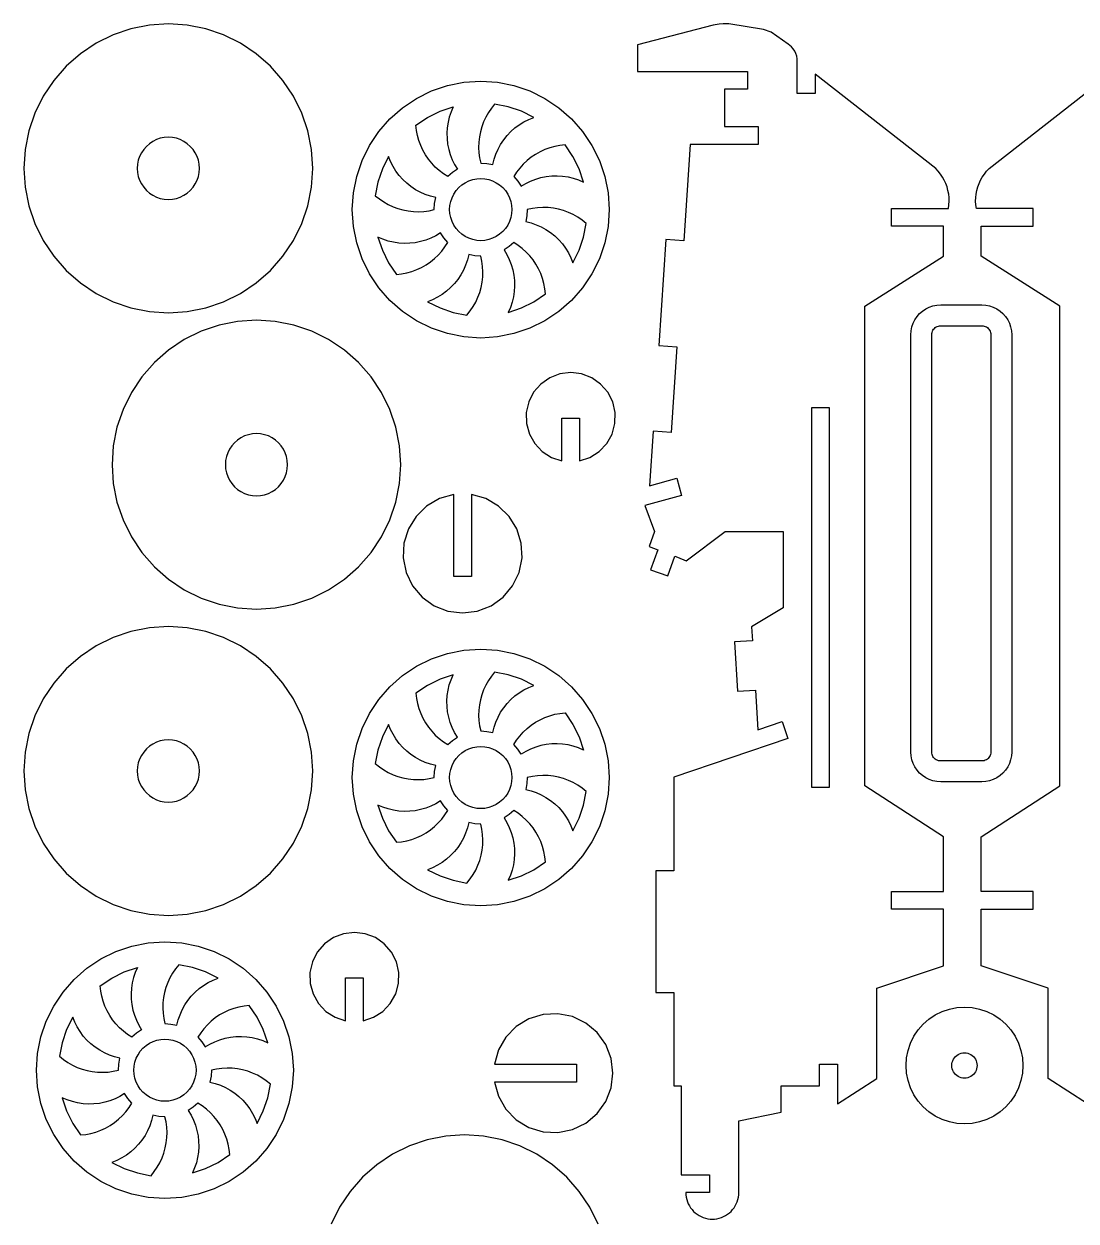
# Model space of a CAD drawing. Extents: x -592.3 to -568.9, y 406 to 419.8.
# Drawn here: x -592.32 to -584.95, y 411.41 to 419.78 of the extents above; entities that cross this region are included whole.
import ezdxf

# ---------------------------------------------------------------- set-up
doc = ezdxf.new("R2010")
doc.units = 0
doc.header["$MEASUREMENT"] = 0
doc.layers.get('0').update_dxf_attribs({"linetype": 'CONTINUOUS'})

msp = doc.modelspace()

# ---------------------------------------------------------------- linework, layer by layer
for points in [[(-591.0435, 419.7489), (-591.1731, 419.7747), (-591.305, 419.7834), (-591.4369, 419.7747), (-591.5665, 419.7489), (-591.6917, 419.7064), (-591.8102, 419.648), (-591.9201, 419.5746), (-592.0195, 419.4874), (-592.1067, 419.388), (-592.1801, 419.2781), (-592.2385, 419.1596), (-592.281, 419.0344), (-592.3068, 418.9048), (-592.3155, 418.7729), (-592.3068, 418.641), (-592.281, 418.5114), (-592.2385, 418.3862), (-592.1801, 418.2677), (-592.1067, 418.1578), (-592.0195, 418.0584), (-591.9201, 417.9712), (-591.8102, 417.8978), (-591.6917, 417.8394), (-591.5665, 417.7969), (-591.4369, 417.7711), (-591.305, 417.7624), (-591.1731, 417.7711), (-591.0435, 417.7969), (-590.9183, 417.8394), (-590.7998, 417.8978), (-590.6899, 417.9712), (-590.5905, 418.0584), (-590.5034, 418.1578), (-590.4299, 418.2677), (-590.3715, 418.3862), (-590.329, 418.5114), (-590.3032, 418.641), (-590.2945, 418.7729), (-590.3032, 418.9048), (-590.329, 419.0344), (-590.3715, 419.1596), (-590.4299, 419.2781), (-590.5034, 419.388), (-590.5905, 419.4874), (-590.6899, 419.5746), (-590.7998, 419.648), (-590.9183, 419.7064)], [(-587.7174, 411.7311), (-587.5176, 411.7311), (-587.5176, 411.6061), (-587.6837, 411.6061), (-587.683, 411.59), (-587.6809, 411.5739), (-587.6774, 411.5581), (-587.6725, 411.5427), (-587.6663, 411.5278), (-587.6589, 411.5134), (-587.6502, 411.4998), (-587.6403, 411.487), (-587.6294, 411.4751), (-587.6175, 411.4641), (-587.6047, 411.4543), (-587.591, 411.4456), (-587.5767, 411.4381), (-587.5618, 411.4319), (-587.5463, 411.4271), (-587.5305, 411.4236), (-587.5145, 411.4215), (-587.4984, 411.4208), (-587.4822, 411.4215), (-587.4662, 411.4236), (-587.4504, 411.4271), (-587.435, 411.4319), (-587.42, 411.4381), (-587.4057, 411.4456), (-587.392, 411.4543), (-587.3792, 411.4641), (-587.3673, 411.4751), (-587.3564, 411.487), (-587.3465, 411.4998), (-587.3378, 411.5134), (-587.3304, 411.5278), (-587.3242, 411.5427), (-587.3193, 411.5581), (-587.3158, 411.5739), (-587.3137, 411.59), (-587.313, 411.6061), (-587.313, 412.1078), (-587.017, 412.1699), (-587.017, 412.3536), (-586.748, 412.3536), (-586.748, 412.5039), (-586.623, 412.5039), (-586.623, 412.2273), (-586.3475, 412.4045), (-586.3475, 413.0361), (-585.8799, 413.192), (-585.8799, 413.5889), (-586.2439, 413.5889), (-586.2439, 413.7139), (-585.8799, 413.7139), (-585.8799, 414.0959), (-586.4314, 414.4526), (-586.4314, 417.8084), (-585.8799, 418.1588), (-585.8799, 418.3673), (-586.2439, 418.3673), (-586.2439, 418.4923), (-585.8462, 418.4923), (-585.8427, 418.5174), (-585.8412, 418.5428), (-585.8418, 418.5682), (-585.8445, 418.5934), (-585.8492, 418.6183), (-585.856, 418.6428), (-585.8647, 418.6666), (-585.8753, 418.6897), (-585.8878, 418.7118), (-585.902, 418.7328), (-585.9179, 418.7526), (-585.9354, 418.771), (-586.7798, 419.4328), (-586.7798, 419.296), (-586.9046, 419.296), (-586.9046, 419.5397), (-586.9074, 419.5582), (-586.9129, 419.5761), (-586.921, 419.593), (-586.9316, 419.6085), (-586.9443, 419.6222), (-586.9672, 419.6408), (-587.0855, 419.7252), (-587.1397, 419.7452), (-587.3823, 419.7834), (-587.4236, 419.7832), (-587.451, 419.7808), (-587.4917, 419.7738), (-588.0214, 419.6373), (-588.0214, 419.4516), (-587.2514, 419.4516), (-587.2514, 419.3266), (-587.4137, 419.3266), (-587.4137, 419.0654), (-587.1766, 419.0654), (-587.1766, 418.9404), (-587.6537, 418.9404), (-587.6979, 418.2659), (-587.8226, 418.2742), (-587.8719, 417.5331), (-587.7472, 417.5248), (-587.7871, 416.9257), (-587.9118, 416.934), (-587.9372, 416.5522), (-587.747, 416.6052), (-587.7135, 416.4848), (-587.9703, 416.4133), (-587.9034, 416.2309), (-587.9406, 416.126), (-587.8807, 416.1047), (-587.9306, 415.964), (-587.8093, 415.921), (-587.7602, 416.0595), (-587.741, 416.0527), (-587.6806, 416.0266), (-587.4074, 416.2309), (-587.0032, 416.2309), (-587.0032, 415.699), (-587.224, 415.565), (-587.2179, 415.4667), (-587.3427, 415.459), (-587.3215, 415.1151), (-587.1967, 415.1228), (-587.1796, 414.8445), (-587.0098, 414.9024), (-586.9695, 414.784), (-587.7681, 414.512), (-587.7681, 413.8572), (-587.8931, 413.8572), (-587.8931, 413.0068), (-587.7681, 413.0068), (-587.7681, 412.3536), (-587.7174, 412.3536)], [(-588.2509, 418.2518), (-588.2887, 418.1405), (-588.3407, 418.0351), (-588.406, 417.9373), (-588.4835, 417.849), (-588.5719, 417.7715), (-588.6696, 417.7062), (-588.775, 417.6542), (-588.8863, 417.6164), (-589.0016, 417.5934), (-589.1189, 417.5858), (-589.2362, 417.5934), (-589.3515, 417.6164), (-589.4628, 417.6542), (-589.5682, 417.7062), (-589.6659, 417.7715), (-589.7543, 417.849), (-589.8318, 417.9373), (-589.8971, 418.0351), (-589.9491, 418.1405), (-589.9869, 418.2518), (-590.0098, 418.3671), (-590.0175, 418.4844), (-590.0098, 418.6017), (-589.9869, 418.717), (-589.9491, 418.8283), (-589.8971, 418.9337), (-589.8318, 419.0314), (-589.7543, 419.1198), (-589.6659, 419.1973), (-589.5682, 419.2626), (-589.4628, 419.3146), (-589.3515, 419.3524), (-589.2362, 419.3753), (-589.1189, 419.383), (-589.0016, 419.3753), (-588.8863, 419.3524), (-588.775, 419.3146), (-588.6696, 419.2626), (-588.5719, 419.1973), (-588.4835, 419.1198), (-588.406, 419.0314), (-588.3407, 418.9337), (-588.2887, 418.8283), (-588.2509, 418.717), (-588.228, 418.6017), (-588.2203, 418.4844), (-588.228, 418.3671)], [(-589.5612, 419.0024), (-589.5681, 419.0385), (-589.5721, 419.075), (-589.4911, 419.1291), (-589.4038, 419.1722), (-589.3116, 419.2035), (-589.3268, 419.1684), (-589.3389, 419.1322), (-589.3478, 419.0951), (-589.3535, 419.0574), (-589.3558, 419.0193), (-589.3549, 418.9811), (-589.3507, 418.9431), (-589.3432, 418.9057), (-589.3324, 418.8691), (-589.3186, 418.8335), (-589.3017, 418.7993), (-589.2819, 418.7666), (-589.3173, 418.743), (-589.3494, 418.7148), (-589.3803, 418.7347), (-589.4094, 418.757), (-589.4367, 418.7815), (-589.4619, 418.8082), (-589.4849, 418.8369), (-589.5054, 418.8673), (-589.5234, 418.8993), (-589.5388, 418.9326), (-589.5514, 418.9671)], [(-589.1189, 418.8103), (-589.0764, 418.8075), (-589.0345, 418.7992), (-589.0255, 418.8363), (-589.0132, 418.8724), (-588.9979, 418.9074), (-588.9795, 418.9409), (-588.9584, 418.9727), (-588.9346, 419.0025), (-588.9082, 419.0301), (-588.8796, 419.0554), (-588.8489, 419.0781), (-588.8164, 419.098), (-588.7822, 419.1151), (-588.7467, 419.1291), (-588.834, 419.1722), (-588.9262, 419.2035), (-589.0217, 419.2225), (-589.0447, 419.1938), (-589.0654, 419.1635), (-589.0835, 419.1315), (-589.0989, 419.0982), (-589.1116, 419.0638), (-589.1215, 419.0284), (-589.1284, 418.9924), (-589.1325, 418.9559), (-589.1335, 418.9192), (-589.1316, 418.8826), (-589.1267, 418.8462)], [(-591.1324, 418.9053), (-591.1512, 418.9267), (-591.1726, 418.9455), (-591.1963, 418.9613), (-591.2218, 418.9739), (-591.2487, 418.983), (-591.2766, 418.9885), (-591.305, 418.9904), (-591.3334, 418.9885), (-591.3613, 418.983), (-591.3882, 418.9739), (-591.4138, 418.9613), (-591.4374, 418.9455), (-591.4588, 418.9267), (-591.4776, 418.9053), (-591.4934, 418.8817), (-591.506, 418.8561), (-591.5151, 418.8292), (-591.5207, 418.8013), (-591.5225, 418.7729), (-591.5207, 418.7445), (-591.5151, 418.7166), (-591.506, 418.6897), (-591.4934, 418.6641), (-591.4776, 418.6405), (-591.4588, 418.6191), (-591.4374, 418.6003), (-591.4138, 418.5845), (-591.3882, 418.572), (-591.3613, 418.5628), (-591.3334, 418.5573), (-591.305, 418.5554), (-591.2766, 418.5573), (-591.2487, 418.5628), (-591.2218, 418.572), (-591.1963, 418.5845), (-591.1726, 418.6003), (-591.1512, 418.6191), (-591.1324, 418.6405), (-591.1166, 418.6641), (-591.1041, 418.6897), (-591.0949, 418.7166), (-591.0894, 418.7445), (-591.0875, 418.7729), (-591.0894, 418.8013), (-591.0949, 418.8292), (-591.1041, 418.8561), (-591.1166, 418.8817)], [(-588.8603, 418.6828), (-588.8366, 418.6473), (-588.804, 418.6671), (-588.7698, 418.684), (-588.7342, 418.6979), (-588.6976, 418.7086), (-588.6601, 418.7162), (-588.6222, 418.7204), (-588.584, 418.7213), (-588.5459, 418.719), (-588.5082, 418.7133), (-588.4711, 418.7044), (-588.4348, 418.6923), (-588.3998, 418.6771), (-588.4311, 418.7693), (-588.4742, 418.8566), (-588.5283, 418.9376), (-588.5648, 418.9336), (-588.6008, 418.9267), (-588.6362, 418.9169), (-588.6707, 418.9043), (-588.704, 418.8889), (-588.736, 418.8709), (-588.7664, 418.8503), (-588.7951, 418.8274), (-588.8218, 418.8022), (-588.8463, 418.7749), (-588.8686, 418.7457), (-588.8884, 418.7148)], [(-589.8067, 418.7693), (-589.838, 418.6771), (-589.857, 418.5815), (-589.8284, 418.5585), (-589.798, 418.5379), (-589.7661, 418.5198), (-589.7328, 418.5044), (-589.6983, 418.4917), (-589.663, 418.4818), (-589.6269, 418.4749), (-589.5904, 418.4708), (-589.5537, 418.4698), (-589.5171, 418.4717), (-589.4807, 418.4766), (-589.4448, 418.4844), (-589.442, 418.5269), (-589.4337, 418.5687), (-589.4708, 418.5778), (-589.507, 418.5901), (-589.5419, 418.6054), (-589.5754, 418.6237), (-589.6072, 418.6449), (-589.637, 418.6687), (-589.6647, 418.695), (-589.6899, 418.7237), (-589.7126, 418.7544), (-589.7325, 418.7869), (-589.7496, 418.8211), (-589.7636, 418.8566)], [(-589.1752, 418.6945), (-589.1473, 418.7), (-589.1189, 418.7019), (-589.0905, 418.7), (-589.0626, 418.6945), (-589.0357, 418.6853), (-589.0101, 418.6727), (-588.9865, 418.6569), (-588.9651, 418.6382), (-588.9463, 418.6168), (-588.9305, 418.5931), (-588.918, 418.5676), (-588.9088, 418.5407), (-588.9033, 418.5128), (-588.9014, 418.4844), (-588.9033, 418.456), (-588.9088, 418.4281), (-588.918, 418.4011), (-588.9305, 418.3756), (-588.9463, 418.352), (-588.9651, 418.3306), (-588.9865, 418.3118), (-589.0101, 418.296), (-589.0357, 418.2834), (-589.0626, 418.2743), (-589.0905, 418.2687), (-589.1189, 418.2669), (-589.1473, 418.2687), (-589.1752, 418.2743), (-589.2021, 418.2834), (-589.2277, 418.296), (-589.2513, 418.3118), (-589.2727, 418.3306), (-589.2915, 418.352), (-589.3073, 418.3756), (-589.3199, 418.4011), (-589.329, 418.4281), (-589.3345, 418.456), (-589.3364, 418.4844), (-589.3345, 418.5128), (-589.329, 418.5407), (-589.3199, 418.5676), (-589.3073, 418.5931), (-589.2915, 418.6168), (-589.2727, 418.6382), (-589.2513, 418.6569), (-589.2277, 418.6727), (-589.2021, 418.6853)], [(-588.3808, 418.3872), (-588.4094, 418.4102), (-588.4398, 418.4308), (-588.4717, 418.4489), (-588.505, 418.4644), (-588.5395, 418.4771), (-588.5748, 418.4869), (-588.6109, 418.4939), (-588.6474, 418.4979), (-588.6841, 418.499), (-588.7207, 418.4971), (-588.7571, 418.4922), (-588.793, 418.4844), (-588.7958, 418.4418), (-588.8041, 418.4), (-588.767, 418.3909), (-588.7308, 418.3787), (-588.6959, 418.3633), (-588.6624, 418.345), (-588.6306, 418.3239), (-588.6008, 418.3), (-588.5731, 418.2737), (-588.5479, 418.2451), (-588.5252, 418.2144), (-588.5053, 418.1818), (-588.4882, 418.1477), (-588.4742, 418.1122), (-588.4311, 418.1995), (-588.3998, 418.2917)], [(-589.7095, 418.0312), (-589.673, 418.0351), (-589.637, 418.042), (-589.6016, 418.0518), (-589.5671, 418.0645), (-589.5338, 418.0798), (-589.5018, 418.0979), (-589.4714, 418.1184), (-589.4427, 418.1414), (-589.4161, 418.1666), (-589.3915, 418.1939), (-589.3692, 418.223), (-589.3494, 418.2539), (-589.3775, 418.286), (-589.4012, 418.3214), (-589.4338, 418.3016), (-589.468, 418.2847), (-589.5036, 418.2708), (-589.5402, 418.2601), (-589.5777, 418.2526), (-589.6156, 418.2484), (-589.6538, 418.2474), (-589.6919, 418.2498), (-589.7296, 418.2555), (-589.7667, 418.2644), (-589.803, 418.2765), (-589.838, 418.2917), (-589.8067, 418.1995), (-589.7636, 418.1122)], [(-588.6657, 417.8938), (-588.6697, 417.9303), (-588.6766, 417.9663), (-588.6864, 418.0017), (-588.699, 418.0362), (-588.7144, 418.0695), (-588.7324, 418.1015), (-588.7529, 418.1319), (-588.7759, 418.1605), (-588.8011, 418.1872), (-588.8284, 418.2118), (-588.8575, 418.2341), (-588.8884, 418.2539), (-588.9205, 418.2258), (-588.9559, 418.2021), (-588.9361, 418.1695), (-588.9192, 418.1352), (-588.9054, 418.0997), (-588.8946, 418.063), (-588.8871, 418.0256), (-588.8829, 417.9877), (-588.882, 417.9495), (-588.8843, 417.9114), (-588.89, 417.8736), (-588.8989, 417.8365), (-588.911, 417.8003), (-588.9262, 417.7653), (-588.834, 417.7966), (-588.7467, 417.8397)], [(-589.2161, 417.7463), (-589.1931, 417.7749), (-589.1724, 417.8053), (-589.1544, 417.8372), (-589.1389, 417.8705), (-589.1262, 417.905), (-589.1164, 417.9403), (-589.1094, 417.9764), (-589.1054, 418.0128), (-589.1043, 418.0495), (-589.1062, 418.0862), (-589.1111, 418.1226), (-589.1189, 418.1584), (-589.1614, 418.1612), (-589.2033, 418.1696), (-589.2123, 418.1325), (-589.2246, 418.0963), (-589.2399, 418.0614), (-589.2583, 418.0279), (-589.2794, 417.9961), (-589.3032, 417.9663), (-589.3296, 417.9386), (-589.3582, 417.9134), (-589.3889, 417.8907), (-589.4214, 417.8707), (-589.4556, 417.8537), (-589.4911, 417.8397), (-589.4038, 417.7966), (-589.3116, 417.7653)], [(-586.0656, 417.736), (-586.0476, 417.7565), (-586.0272, 417.7745), (-586.0045, 417.7896), (-585.9801, 417.8017), (-585.9543, 417.8104), (-585.9275, 417.8158), (-585.9003, 417.8175), (-585.612, 417.8175), (-585.5848, 417.8158), (-585.5581, 417.8104), (-585.5322, 417.8017), (-585.5078, 417.7896), (-585.4851, 417.7745), (-585.4647, 417.7565), (-585.4467, 417.736), (-585.4316, 417.7134), (-585.4195, 417.6889), (-585.4107, 417.6631), (-585.4054, 417.6364), (-585.4036, 417.6092), (-585.4036, 414.6889), (-585.4054, 414.6617), (-585.4107, 414.6349), (-585.4195, 414.6091), (-585.4316, 414.5847), (-585.4467, 414.562), (-585.4647, 414.5415), (-585.4851, 414.5236), (-585.5078, 414.5084), (-585.5322, 414.4964), (-585.5581, 414.4876), (-585.5848, 414.4823), (-585.612, 414.4805), (-585.9003, 414.4805), (-585.9275, 414.4823), (-585.9543, 414.4876), (-585.9801, 414.4964), (-586.0045, 414.5084), (-586.0272, 414.5236), (-586.0476, 414.5415), (-586.0656, 414.562), (-586.0808, 414.5847), (-586.0928, 414.6091), (-586.1016, 414.6349), (-586.1069, 414.6617), (-586.1087, 414.6889), (-586.1087, 417.6092), (-586.1069, 417.6364), (-586.1016, 417.6631), (-586.0928, 417.6889), (-586.0808, 417.7134)], [(-590.5564, 415.6976), (-590.4268, 415.7233), (-590.3017, 415.7658), (-590.1831, 415.8243), (-590.0732, 415.8977), (-589.9738, 415.9849), (-589.8867, 416.0842), (-589.8133, 416.1941), (-589.7548, 416.3127), (-589.7123, 416.4378), (-589.6865, 416.5675), (-589.6779, 416.6994), (-589.6865, 416.8313), (-589.7123, 416.9609), (-589.7548, 417.0861), (-589.8133, 417.2046), (-589.8867, 417.3145), (-589.9738, 417.4139), (-590.0732, 417.501), (-590.1831, 417.5745), (-590.3017, 417.6329), (-590.4268, 417.6754), (-590.5564, 417.7012), (-590.6883, 417.7098), (-590.8202, 417.7012), (-590.9499, 417.6754), (-591.075, 417.6329), (-591.1936, 417.5745), (-591.3035, 417.501), (-591.4028, 417.4139), (-591.49, 417.3145), (-591.5634, 417.2046), (-591.6219, 417.0861), (-591.6644, 416.9609), (-591.6902, 416.8313), (-591.6988, 416.6994), (-591.6902, 416.5675), (-591.6644, 416.4378), (-591.6219, 416.3127), (-591.5634, 416.1941), (-591.49, 416.0842), (-591.4028, 415.9849), (-591.3035, 415.8977), (-591.1936, 415.8243), (-591.075, 415.7658), (-590.9499, 415.7233), (-590.8202, 415.6976), (-590.6883, 415.6889)], [(-585.5542, 414.6649), (-585.5578, 414.6576), (-585.5624, 414.6508), (-585.5678, 414.6447), (-585.5739, 414.6393), (-585.5807, 414.6347), (-585.5881, 414.6311), (-585.5958, 414.6285), (-585.6038, 414.6269), (-585.612, 414.6264), (-585.9003, 414.6264), (-585.9085, 414.6269), (-585.9165, 414.6285), (-585.9243, 414.6311), (-585.9316, 414.6347), (-585.9384, 414.6393), (-585.9445, 414.6447), (-585.9499, 414.6508), (-585.9545, 414.6576), (-585.9581, 414.6649), (-585.9607, 414.6727), (-585.9623, 414.6807), (-585.9628, 414.6889), (-585.9628, 417.6092), (-585.9623, 417.6174), (-585.9607, 417.6254), (-585.9581, 417.6331), (-585.9545, 417.6405), (-585.9499, 417.6473), (-585.9445, 417.6534), (-585.9384, 417.6588), (-585.9316, 417.6633), (-585.9243, 417.667), (-585.9165, 417.6696), (-585.9085, 417.6712), (-585.9003, 417.6717), (-585.612, 417.6717), (-585.6038, 417.6712), (-585.5958, 417.6696), (-585.5881, 417.667), (-585.5807, 417.6633), (-585.5739, 417.6588), (-585.5678, 417.6534), (-585.5624, 417.6473), (-585.5578, 417.6405), (-585.5542, 417.6331), (-585.5516, 417.6254), (-585.55, 417.6174), (-585.5495, 417.6092), (-585.5495, 414.6889), (-585.55, 414.6807), (-585.5516, 414.6727)], [(-588.5517, 417.0256), (-588.4267, 417.0256), (-588.4267, 416.7263), (-588.3544, 416.7506), (-588.29, 416.7917), (-588.2376, 416.8472), (-588.2003, 416.9138), (-588.1801, 416.9874), (-588.1785, 417.0637), (-588.1954, 417.1382), (-588.2298, 417.2063), (-588.2798, 417.264), (-588.3422, 417.3079), (-588.4135, 417.3353), (-588.4892, 417.3446), (-588.565, 417.3353), (-588.6362, 417.3079), (-588.6987, 417.264), (-588.7486, 417.2063), (-588.783, 417.1382), (-588.7999, 417.0637), (-588.7983, 416.9874), (-588.7782, 416.9138), (-588.7408, 416.8472), (-588.6884, 416.7917), (-588.6241, 416.7506), (-588.5517, 416.7263)], [(-586.8045, 417.097), (-586.8045, 414.4425), (-586.6795, 414.4425), (-586.6795, 417.097)], [(-590.5559, 416.8719), (-590.5796, 416.8877), (-590.6051, 416.9003), (-590.632, 416.9095), (-590.6599, 416.915), (-590.6883, 416.9169), (-590.7167, 416.915), (-590.7446, 416.9095), (-590.7716, 416.9003), (-590.7971, 416.8877), (-590.8207, 416.8719), (-590.8421, 416.8532), (-590.8609, 416.8318), (-590.8767, 416.8081), (-590.8893, 416.7826), (-590.8984, 416.7557), (-590.904, 416.7278), (-590.9058, 416.6994), (-590.904, 416.671), (-590.8984, 416.6431), (-590.8893, 416.6161), (-590.8767, 416.5906), (-590.8609, 416.567), (-590.8421, 416.5456), (-590.8207, 416.5268), (-590.7971, 416.511), (-590.7716, 416.4984), (-590.7446, 416.4893), (-590.7167, 416.4837), (-590.6883, 416.4819), (-590.6599, 416.4837), (-590.632, 416.4893), (-590.6051, 416.4984), (-590.5796, 416.511), (-590.5559, 416.5268), (-590.5345, 416.5456), (-590.5158, 416.567), (-590.5, 416.5906), (-590.4874, 416.6161), (-590.4782, 416.6431), (-590.4727, 416.671), (-590.4708, 416.6994), (-590.4727, 416.7278), (-590.4782, 416.7557), (-590.4874, 416.7826), (-590.5, 416.8081), (-590.5158, 416.8318), (-590.5345, 416.8532)], [(-589.1832, 415.9173), (-589.3082, 415.9173), (-589.3082, 416.4904), (-589.4079, 416.4623), (-589.4976, 416.4104), (-589.5717, 416.338), (-589.6256, 416.2496), (-589.6561, 416.1506), (-589.6612, 416.0471), (-589.6406, 415.9456), (-589.5956, 415.8523), (-589.529, 415.7729), (-589.4449, 415.7125), (-589.3485, 415.6747), (-589.2457, 415.6618), (-589.1429, 415.6747), (-589.0465, 415.7125), (-588.9624, 415.7729), (-588.8958, 415.8523), (-588.8508, 415.9456), (-588.8302, 416.0471), (-588.8353, 416.1506), (-588.8658, 416.2496), (-588.9198, 416.338), (-588.9939, 416.4104), (-589.0835, 416.4623), (-589.1832, 416.4904)], [(-591.9201, 415.358), (-592.0195, 415.2709), (-592.1067, 415.1715), (-592.1801, 415.0616), (-592.2385, 414.9431), (-592.281, 414.8179), (-592.3068, 414.6883), (-592.3155, 414.5564), (-592.3068, 414.4245), (-592.281, 414.2949), (-592.2385, 414.1697), (-592.1801, 414.0512), (-592.1067, 413.9413), (-592.0195, 413.8419), (-591.9201, 413.7547), (-591.8102, 413.6813), (-591.6917, 413.6228), (-591.5665, 413.5804), (-591.4369, 413.5546), (-591.305, 413.5459), (-591.1731, 413.5546), (-591.0435, 413.5804), (-590.9183, 413.6228), (-590.7998, 413.6813), (-590.6899, 413.7547), (-590.5905, 413.8419), (-590.5034, 413.9413), (-590.4299, 414.0512), (-590.3715, 414.1697), (-590.329, 414.2949), (-590.3032, 414.4245), (-590.2945, 414.5564), (-590.3032, 414.6883), (-590.329, 414.8179), (-590.3715, 414.9431), (-590.4299, 415.0616), (-590.5034, 415.1715), (-590.5905, 415.2709), (-590.6899, 415.358), (-590.7998, 415.4315), (-590.9183, 415.4899), (-591.0435, 415.5324), (-591.1731, 415.5582), (-591.305, 415.5668), (-591.4369, 415.5582), (-591.5665, 415.5324), (-591.6917, 415.4899), (-591.8102, 415.4315)], [(-588.2887, 414.8543), (-588.2509, 414.743), (-588.228, 414.6277), (-588.2203, 414.5104), (-588.228, 414.3931), (-588.2509, 414.2778), (-588.2887, 414.1665), (-588.3407, 414.0611), (-588.406, 413.9634), (-588.4835, 413.875), (-588.5719, 413.7975), (-588.6696, 413.7322), (-588.775, 413.6802), (-588.8863, 413.6424), (-589.0016, 413.6195), (-589.1189, 413.6118), (-589.2362, 413.6195), (-589.3515, 413.6424), (-589.4628, 413.6802), (-589.5682, 413.7322), (-589.6659, 413.7975), (-589.7543, 413.875), (-589.8318, 413.9634), (-589.8971, 414.0611), (-589.9491, 414.1665), (-589.9869, 414.2778), (-590.0098, 414.3931), (-590.0175, 414.5104), (-590.0098, 414.6277), (-589.9869, 414.743), (-589.9491, 414.8543), (-589.8971, 414.9597), (-589.8318, 415.0575), (-589.7543, 415.1458), (-589.6659, 415.2233), (-589.5682, 415.2886), (-589.4628, 415.3406), (-589.3515, 415.3784), (-589.2362, 415.4013), (-589.1189, 415.409), (-589.0016, 415.4013), (-588.8863, 415.3784), (-588.775, 415.3406), (-588.6696, 415.2886), (-588.5719, 415.2233), (-588.4835, 415.1458), (-588.406, 415.0575), (-588.3407, 414.9597)], [(-589.3173, 414.769), (-589.2819, 414.7927), (-589.3017, 414.8253), (-589.3186, 414.8596), (-589.3324, 414.8951), (-589.3432, 414.9318), (-589.3507, 414.9692), (-589.3549, 415.0071), (-589.3558, 415.0453), (-589.3535, 415.0834), (-589.3478, 415.1211), (-589.3389, 415.1583), (-589.3268, 415.1945), (-589.3116, 415.2295), (-589.4038, 415.1982), (-589.4911, 415.1551), (-589.5721, 415.101), (-589.5681, 415.0645), (-589.5612, 415.0285), (-589.5514, 414.9931), (-589.5388, 414.9586), (-589.5234, 414.9253), (-589.5054, 414.8933), (-589.4849, 414.8629), (-589.4619, 414.8343), (-589.4367, 414.8076), (-589.4094, 414.783), (-589.3803, 414.7607), (-589.3494, 414.7409)], [(-589.0217, 415.2485), (-589.0447, 415.2199), (-589.0654, 415.1895), (-589.0835, 415.1576), (-589.0989, 415.1243), (-589.1116, 415.0898), (-589.1215, 415.0545), (-589.1284, 415.0184), (-589.1325, 414.9819), (-589.1335, 414.9453), (-589.1316, 414.9086), (-589.1267, 414.8722), (-589.1189, 414.8363), (-589.0764, 414.8336), (-589.0345, 414.8252), (-589.0255, 414.8623), (-589.0132, 414.8985), (-588.9979, 414.9334), (-588.9795, 414.9669), (-588.9584, 414.9987), (-588.9346, 415.0285), (-588.9082, 415.0562), (-588.8796, 415.0814), (-588.8489, 415.1041), (-588.8164, 415.1241), (-588.7822, 415.1411), (-588.7467, 415.1551), (-588.834, 415.1982), (-588.9262, 415.2295)], [(-588.5283, 414.9636), (-588.4742, 414.8826), (-588.4311, 414.7953), (-588.3998, 414.7031), (-588.4348, 414.7183), (-588.4711, 414.7304), (-588.5082, 414.7393), (-588.5459, 414.745), (-588.584, 414.7474), (-588.6222, 414.7464), (-588.6601, 414.7422), (-588.6976, 414.7347), (-588.7342, 414.7239), (-588.7698, 414.7101), (-588.804, 414.6932), (-588.8366, 414.6734), (-588.8603, 414.7088), (-588.8884, 414.7409), (-588.8686, 414.7718), (-588.8463, 414.8009), (-588.8218, 414.8282), (-588.7951, 414.8534), (-588.7664, 414.8764), (-588.736, 414.8969), (-588.704, 414.915), (-588.6707, 414.9303), (-588.6362, 414.943), (-588.6008, 414.9528), (-588.5648, 414.9597)], [(-589.8067, 414.7953), (-589.838, 414.7031), (-589.857, 414.6076), (-589.8284, 414.5846), (-589.798, 414.564), (-589.7661, 414.5459), (-589.7328, 414.5304), (-589.6983, 414.5177), (-589.663, 414.5079), (-589.6269, 414.5009), (-589.5904, 414.4969), (-589.5537, 414.4958), (-589.5171, 414.4977), (-589.4807, 414.5026), (-589.4448, 414.5104), (-589.442, 414.553), (-589.4337, 414.5948), (-589.4708, 414.6039), (-589.507, 414.6161), (-589.5419, 414.6315), (-589.5754, 414.6498), (-589.6072, 414.6709), (-589.637, 414.6948), (-589.6647, 414.7211), (-589.6899, 414.7497), (-589.7126, 414.7804), (-589.7325, 414.813), (-589.7496, 414.8471), (-589.7636, 414.8826)], [(-591.4776, 414.424), (-591.4588, 414.4026), (-591.4374, 414.3838), (-591.4138, 414.368), (-591.3882, 414.3554), (-591.3613, 414.3463), (-591.3334, 414.3407), (-591.305, 414.3389), (-591.2766, 414.3407), (-591.2487, 414.3463), (-591.2218, 414.3554), (-591.1963, 414.368), (-591.1726, 414.3838), (-591.1512, 414.4026), (-591.1324, 414.424), (-591.1166, 414.4476), (-591.1041, 414.4731), (-591.0949, 414.5001), (-591.0894, 414.528), (-591.0875, 414.5564), (-591.0894, 414.5848), (-591.0949, 414.6127), (-591.1041, 414.6396), (-591.1166, 414.6651), (-591.1324, 414.6888), (-591.1512, 414.7102), (-591.1726, 414.7289), (-591.1963, 414.7447), (-591.2218, 414.7573), (-591.2487, 414.7665), (-591.2766, 414.772), (-591.305, 414.7739), (-591.3334, 414.772), (-591.3613, 414.7665), (-591.3882, 414.7573), (-591.4138, 414.7447), (-591.4374, 414.7289), (-591.4588, 414.7102), (-591.4776, 414.6888), (-591.4934, 414.6651), (-591.506, 414.6396), (-591.5151, 414.6127), (-591.5207, 414.5848), (-591.5225, 414.5564), (-591.5207, 414.528), (-591.5151, 414.5001), (-591.506, 414.4731), (-591.4934, 414.4476)], [(-589.2021, 414.7114), (-589.1752, 414.7205), (-589.1473, 414.7261), (-589.1189, 414.7279), (-589.0905, 414.7261), (-589.0626, 414.7205), (-589.0357, 414.7114), (-589.0101, 414.6988), (-588.9865, 414.683), (-588.9651, 414.6642), (-588.9463, 414.6428), (-588.9305, 414.6192), (-588.918, 414.5937), (-588.9088, 414.5667), (-588.9033, 414.5388), (-588.9014, 414.5104), (-588.9033, 414.482), (-588.9088, 414.4541), (-588.918, 414.4272), (-588.9305, 414.4017), (-588.9463, 414.378), (-588.9651, 414.3566), (-588.9865, 414.3379), (-589.0101, 414.322), (-589.0357, 414.3095), (-589.0626, 414.3003), (-589.0905, 414.2948), (-589.1189, 414.2929), (-589.1473, 414.2948), (-589.1752, 414.3003), (-589.2021, 414.3095), (-589.2277, 414.322), (-589.2513, 414.3379), (-589.2727, 414.3566), (-589.2915, 414.378), (-589.3073, 414.4017), (-589.3199, 414.4272), (-589.329, 414.4541), (-589.3345, 414.482), (-589.3364, 414.5104), (-589.3345, 414.5388), (-589.329, 414.5667), (-589.3199, 414.5937), (-589.3073, 414.6192), (-589.2915, 414.6428), (-589.2727, 414.6642), (-589.2513, 414.683), (-589.2277, 414.6988)], [(-588.3808, 414.4133), (-588.4094, 414.4363), (-588.4398, 414.4569), (-588.4717, 414.475), (-588.505, 414.4904), (-588.5395, 414.5031), (-588.5748, 414.513), (-588.6109, 414.5199), (-588.6474, 414.524), (-588.6841, 414.525), (-588.7207, 414.5231), (-588.7571, 414.5182), (-588.793, 414.5104), (-588.7958, 414.4679), (-588.8041, 414.4261), (-588.767, 414.417), (-588.7308, 414.4047), (-588.6959, 414.3894), (-588.6624, 414.3711), (-588.6306, 414.3499), (-588.6008, 414.3261), (-588.5731, 414.2998), (-588.5479, 414.2711), (-588.5252, 414.2404), (-588.5053, 414.2079), (-588.4882, 414.1737), (-588.4742, 414.1382), (-588.4311, 414.2255), (-588.3998, 414.3177)], [(-589.7095, 414.0572), (-589.673, 414.0612), (-589.637, 414.0681), (-589.6016, 414.0779), (-589.5671, 414.0905), (-589.5338, 414.1059), (-589.5018, 414.1239), (-589.4714, 414.1445), (-589.4427, 414.1674), (-589.4161, 414.1926), (-589.3915, 414.2199), (-589.3692, 414.2491), (-589.3494, 414.2799), (-589.3775, 414.312), (-589.4012, 414.3475), (-589.4338, 414.3276), (-589.468, 414.3108), (-589.5036, 414.2969), (-589.5402, 414.2862), (-589.5777, 414.2786), (-589.6156, 414.2744), (-589.6538, 414.2735), (-589.6919, 414.2758), (-589.7296, 414.2815), (-589.7667, 414.2904), (-589.803, 414.3025), (-589.838, 414.3177), (-589.8067, 414.2255), (-589.7636, 414.1382)], [(-588.6657, 413.9198), (-588.6697, 413.9563), (-588.6766, 413.9924), (-588.6864, 414.0277), (-588.699, 414.0622), (-588.7144, 414.0955), (-588.7324, 414.1275), (-588.7529, 414.1579), (-588.7759, 414.1866), (-588.8011, 414.2133), (-588.8284, 414.2378), (-588.8575, 414.2601), (-588.8884, 414.28), (-588.9205, 414.2518), (-588.9559, 414.2282), (-588.9361, 414.1955), (-588.9192, 414.1613), (-588.9054, 414.1257), (-588.8946, 414.0891), (-588.8871, 414.0516), (-588.8829, 414.0137), (-588.882, 413.9755), (-588.8843, 413.9374), (-588.89, 413.8997), (-588.8989, 413.8626), (-588.911, 413.8264), (-588.9262, 413.7913), (-588.834, 413.8226), (-588.7467, 413.8657)], [(-589.2161, 413.7723), (-589.1931, 413.8009), (-589.1724, 413.8313), (-589.1544, 413.8633), (-589.1389, 413.8966), (-589.1262, 413.931), (-589.1164, 413.9664), (-589.1094, 414.0024), (-589.1054, 414.0389), (-589.1043, 414.0756), (-589.1062, 414.1122), (-589.1111, 414.1486), (-589.1189, 414.1845), (-589.1614, 414.1873), (-589.2033, 414.1956), (-589.2123, 414.1585), (-589.2246, 414.1224), (-589.2399, 414.0874), (-589.2583, 414.0539), (-589.2794, 414.0221), (-589.3032, 413.9923), (-589.3296, 413.9647), (-589.3582, 413.9394), (-589.3889, 413.9167), (-589.4214, 413.8968), (-589.4556, 413.8797), (-589.4911, 413.8657), (-589.4038, 413.8226), (-589.3116, 413.7913)], [(-590.0657, 413.108), (-589.9407, 413.108), (-589.9407, 412.8088), (-589.8683, 412.8331), (-589.804, 412.8742), (-589.7516, 412.9297), (-589.7142, 412.9963), (-589.6941, 413.0699), (-589.6924, 413.1462), (-589.7093, 413.2206), (-589.7438, 413.2888), (-589.7937, 413.3465), (-589.8562, 413.3904), (-589.9274, 413.4178), (-590.0032, 413.4271), (-590.0789, 413.4178), (-590.1501, 413.3904), (-590.2126, 413.3465), (-590.2625, 413.2888), (-590.297, 413.2206), (-590.3139, 413.1462), (-590.3122, 413.0699), (-590.2921, 412.9963), (-590.2547, 412.9297), (-590.2023, 412.8742), (-590.138, 412.8331), (-590.0657, 412.8088)], [(-590.4609, 412.23), (-590.4987, 412.1187), (-590.5507, 412.0133), (-590.616, 411.9156), (-590.6935, 411.8272), (-590.7819, 411.7497), (-590.8796, 411.6844), (-590.985, 411.6324), (-591.0963, 411.5946), (-591.2116, 411.5717), (-591.3289, 411.564), (-591.4462, 411.5717), (-591.5615, 411.5946), (-591.6728, 411.6324), (-591.7782, 411.6844), (-591.876, 411.7497), (-591.9643, 411.8272), (-592.0418, 411.9156), (-592.1071, 412.0133), (-592.1591, 412.1187), (-592.1969, 412.23), (-592.2198, 412.3453), (-592.2275, 412.4626), (-592.2198, 412.5799), (-592.1969, 412.6952), (-592.1591, 412.8065), (-592.1071, 412.9119), (-592.0418, 413.0096), (-591.9643, 413.098), (-591.876, 413.1755), (-591.7782, 413.2408), (-591.6728, 413.2928), (-591.5615, 413.3306), (-591.4462, 413.3535), (-591.3289, 413.3612), (-591.2116, 413.3535), (-591.0963, 413.3306), (-590.985, 413.2928), (-590.8796, 413.2408), (-590.7819, 413.1755), (-590.6935, 413.098), (-590.616, 413.0096), (-590.5507, 412.9119), (-590.4987, 412.8065), (-590.4609, 412.6952), (-590.438, 412.5799), (-590.4303, 412.4626), (-590.438, 412.3453)], [(-591.3289, 412.7885), (-591.2864, 412.7857), (-591.2446, 412.7774), (-591.2355, 412.8145), (-591.2232, 412.8507), (-591.2079, 412.8856), (-591.1896, 412.9191), (-591.1684, 412.9509), (-591.1446, 412.9807), (-591.1183, 413.0084), (-591.0896, 413.0336), (-591.0589, 413.0563), (-591.0264, 413.0763), (-590.9922, 413.0933), (-590.9567, 413.1073), (-591.044, 413.1504), (-591.1362, 413.1817), (-591.2318, 413.2007), (-591.2548, 413.1721), (-591.2754, 413.1417), (-591.2935, 413.1098), (-591.3089, 413.0765), (-591.3216, 413.042), (-591.3315, 413.0067), (-591.3384, 412.9706), (-591.3425, 412.9341), (-591.3435, 412.8974), (-591.3416, 412.8608), (-591.3367, 412.8244)], [(-591.7713, 412.9807), (-591.7781, 413.0167), (-591.7821, 413.0532), (-591.7011, 413.1073), (-591.6138, 413.1504), (-591.5216, 413.1817), (-591.5368, 413.1467), (-591.5489, 413.1105), (-591.5578, 413.0733), (-591.5635, 413.0356), (-591.5659, 412.9975), (-591.5649, 412.9593), (-591.5607, 412.9214), (-591.5532, 412.8839), (-591.5424, 412.8473), (-591.5286, 412.8117), (-591.5117, 412.7775), (-591.4919, 412.7449), (-591.5273, 412.7212), (-591.5594, 412.6931), (-591.5903, 412.7129), (-591.6194, 412.7352), (-591.6467, 412.7598), (-591.6719, 412.7864), (-591.6949, 412.8151), (-591.7154, 412.8455), (-591.7335, 412.8775), (-591.7488, 412.9108), (-591.7615, 412.9453)], [(-591.0703, 412.661), (-591.0467, 412.6256), (-591.014, 412.6454), (-590.9798, 412.6623), (-590.9442, 412.6761), (-590.9076, 412.6869), (-590.8701, 412.6944), (-590.8322, 412.6986), (-590.794, 412.6996), (-590.7559, 412.6972), (-590.7182, 412.6915), (-590.6811, 412.6826), (-590.6449, 412.6705), (-590.6098, 412.6553), (-590.6411, 412.7475), (-590.6842, 412.8348), (-590.7383, 412.9158), (-590.7748, 412.9118), (-590.8109, 412.9049), (-590.8462, 412.8951), (-590.8807, 412.8825), (-590.914, 412.8671), (-590.946, 412.8491), (-590.9764, 412.8286), (-591.0051, 412.8056), (-591.0318, 412.7804), (-591.0563, 412.7531), (-591.0786, 412.724), (-591.0985, 412.6931)], [(-585.8397, 412.1006), (-585.8904, 412.1178), (-585.9383, 412.1415), (-585.9828, 412.1712), (-586.023, 412.2064), (-586.0583, 412.2466), (-586.088, 412.2911), (-586.1116, 412.3391), (-586.1288, 412.3897), (-586.1393, 412.4422), (-586.1427, 412.4955), (-586.1393, 412.5489), (-586.1288, 412.6014), (-586.1116, 412.652), (-586.088, 412.7), (-586.0583, 412.7444), (-586.023, 412.7847), (-585.9828, 412.8199), (-585.9383, 412.8496), (-585.8904, 412.8733), (-585.8397, 412.8905), (-585.7873, 412.9009), (-585.7339, 412.9044), (-585.6805, 412.9009), (-585.6281, 412.8905), (-585.5774, 412.8733), (-585.5295, 412.8496), (-585.485, 412.8199), (-585.4448, 412.7847), (-585.4095, 412.7444), (-585.3798, 412.7), (-585.3562, 412.652), (-585.339, 412.6014), (-585.3285, 412.5489), (-585.325, 412.4955), (-585.3285, 412.4422), (-585.339, 412.3897), (-585.3562, 412.3391), (-585.3798, 412.2911), (-585.4095, 412.2466), (-585.4448, 412.2064), (-585.485, 412.1712), (-585.5295, 412.1415), (-585.5774, 412.1178), (-585.6281, 412.1006), (-585.6805, 412.0902), (-585.7339, 412.0867), (-585.7873, 412.0902)], [(-592.0167, 412.7475), (-592.048, 412.6553), (-592.067, 412.5598), (-592.0384, 412.5368), (-592.008, 412.5161), (-591.9761, 412.4981), (-591.9428, 412.4826), (-591.9083, 412.4699), (-591.873, 412.4601), (-591.8369, 412.4531), (-591.8004, 412.4491), (-591.7638, 412.448), (-591.7271, 412.4499), (-591.6907, 412.4548), (-591.6548, 412.4626), (-591.6521, 412.5051), (-591.6437, 412.547), (-591.6808, 412.556), (-591.717, 412.5683), (-591.7519, 412.5836), (-591.7854, 412.602), (-591.8172, 412.6231), (-591.847, 412.6469), (-591.8747, 412.6733), (-591.8999, 412.7019), (-591.9226, 412.7326), (-591.9426, 412.7652), (-591.9596, 412.7993), (-591.9736, 412.8348)], [(-588.4494, 412.5049), (-588.4494, 412.3799), (-589.0225, 412.3799), (-588.9944, 412.2802), (-588.9425, 412.1906), (-588.8701, 412.1165), (-588.7817, 412.0625), (-588.6827, 412.032), (-588.5792, 412.0269), (-588.4777, 412.0475), (-588.3844, 412.0925), (-588.305, 412.1591), (-588.2446, 412.2432), (-588.2068, 412.3396), (-588.1939, 412.4424), (-588.2068, 412.5452), (-588.2446, 412.6416), (-588.305, 412.7257), (-588.3844, 412.7924), (-588.4777, 412.8373), (-588.5792, 412.8579), (-588.6827, 412.8528), (-588.7817, 412.8223), (-588.8701, 412.7684), (-588.9425, 412.6943), (-588.9944, 412.6046), (-589.0225, 412.5049)], [(-591.3852, 412.6727), (-591.3573, 412.6782), (-591.3289, 412.6801), (-591.3005, 412.6782), (-591.2726, 412.6727), (-591.2457, 412.6636), (-591.2202, 412.651), (-591.1965, 412.6352), (-591.1751, 412.6164), (-591.1564, 412.595), (-591.1406, 412.5714), (-591.128, 412.5458), (-591.1188, 412.5189), (-591.1133, 412.491), (-591.1114, 412.4626), (-591.1133, 412.4342), (-591.1188, 412.4063), (-591.128, 412.3794), (-591.1406, 412.3538), (-591.1564, 412.3302), (-591.1751, 412.3088), (-591.1965, 412.29), (-591.2202, 412.2742), (-591.2457, 412.2617), (-591.2726, 412.2525), (-591.3005, 412.247), (-591.3289, 412.2451), (-591.3573, 412.247), (-591.3852, 412.2525), (-591.4122, 412.2617), (-591.4377, 412.2742), (-591.4613, 412.29), (-591.4827, 412.3088), (-591.5015, 412.3302), (-591.5173, 412.3538), (-591.5299, 412.3794), (-591.539, 412.4063), (-591.5446, 412.4342), (-591.5464, 412.4626), (-591.5446, 412.491), (-591.539, 412.5189), (-591.5299, 412.5458), (-591.5173, 412.5714), (-591.5015, 412.595), (-591.4827, 412.6164), (-591.4613, 412.6352), (-591.4377, 412.651), (-591.4122, 412.6636)], [(-585.7568, 412.4102), (-585.7677, 412.4139), (-585.7781, 412.419), (-585.7877, 412.4255), (-585.7964, 412.4331), (-585.804, 412.4418), (-585.8104, 412.4514), (-585.8155, 412.4617), (-585.8192, 412.4727), (-585.8215, 412.484), (-585.8222, 412.4955), (-585.8215, 412.5071), (-585.8192, 412.5184), (-585.8155, 412.5294), (-585.8104, 412.5397), (-585.804, 412.5493), (-585.7964, 412.558), (-585.7877, 412.5656), (-585.7781, 412.572), (-585.7677, 412.5772), (-585.7568, 412.5809), (-585.7454, 412.5831), (-585.7339, 412.5839), (-585.7224, 412.5831), (-585.711, 412.5809), (-585.7001, 412.5772), (-585.6897, 412.572), (-585.6801, 412.5656), (-585.6714, 412.558), (-585.6638, 412.5493), (-585.6574, 412.5397), (-585.6523, 412.5294), (-585.6486, 412.5184), (-585.6463, 412.5071), (-585.6456, 412.4955), (-585.6463, 412.484), (-585.6486, 412.4727), (-585.6523, 412.4617), (-585.6574, 412.4514), (-585.6638, 412.4418), (-585.6714, 412.4331), (-585.6801, 412.4255), (-585.6897, 412.419), (-585.7001, 412.4139), (-585.711, 412.4102), (-585.7224, 412.408), (-585.7339, 412.4072), (-585.7454, 412.408)], [(-590.5908, 412.3654), (-590.6194, 412.3884), (-590.6498, 412.4091), (-590.6818, 412.4272), (-590.7151, 412.4426), (-590.7495, 412.4553), (-590.7849, 412.4652), (-590.8209, 412.4721), (-590.8574, 412.4762), (-590.8941, 412.4772), (-590.9307, 412.4753), (-590.9671, 412.4704), (-591.003, 412.4626), (-591.0058, 412.4201), (-591.0141, 412.3782), (-590.977, 412.3692), (-590.9409, 412.3569), (-590.9059, 412.3416), (-590.8724, 412.3232), (-590.8406, 412.3021), (-590.8108, 412.2783), (-590.7832, 412.2519), (-590.7579, 412.2233), (-590.7352, 412.1926), (-590.7153, 412.1601), (-590.6982, 412.1259), (-590.6842, 412.0904), (-590.6411, 412.1777), (-590.6098, 412.2699)], [(-591.883, 412.0134), (-591.847, 412.0203), (-591.8116, 412.0301), (-591.7771, 412.0427), (-591.7438, 412.0581), (-591.7118, 412.0761), (-591.6814, 412.0967), (-591.6528, 412.1196), (-591.6261, 412.1448), (-591.6015, 412.1721), (-591.5792, 412.2013), (-591.5594, 412.2321), (-591.5875, 412.2642), (-591.6112, 412.2996), (-591.6438, 412.2798), (-591.6781, 412.2629), (-591.7136, 412.2491), (-591.7503, 412.2383), (-591.7877, 412.2308), (-591.8256, 412.2266), (-591.8638, 412.2257), (-591.9019, 412.228), (-591.9396, 412.2337), (-591.9768, 412.2426), (-592.013, 412.2547), (-592.048, 412.2699), (-592.0167, 412.1777), (-591.9736, 412.0904), (-591.9195, 412.0094)], [(-590.8757, 411.872), (-590.8797, 411.9085), (-590.8866, 411.9445), (-590.8964, 411.9799), (-590.909, 412.0144), (-590.9244, 412.0477), (-590.9424, 412.0797), (-590.963, 412.1101), (-590.9859, 412.1388), (-591.0111, 412.1655), (-591.0384, 412.19), (-591.0676, 412.2123), (-591.0984, 412.2321), (-591.1305, 412.204), (-591.166, 412.1803), (-591.1461, 412.1477), (-591.1293, 412.1135), (-591.1154, 412.0779), (-591.1047, 412.0413), (-591.0971, 412.0038), (-591.0929, 411.9659), (-591.092, 411.9277), (-591.0943, 411.8896), (-591.1, 411.8519), (-591.1089, 411.8148), (-591.121, 411.7785), (-591.1362, 411.7435), (-591.044, 411.7748), (-590.9567, 411.8179)], [(-591.4261, 411.7245), (-591.4031, 411.7531), (-591.3825, 411.7835), (-591.3644, 411.8154), (-591.3489, 411.8487), (-591.3362, 411.8832), (-591.3264, 411.9185), (-591.3194, 411.9546), (-591.3154, 411.9911), (-591.3143, 412.0278), (-591.3162, 412.0644), (-591.3211, 412.1008), (-591.3289, 412.1367), (-591.3715, 412.1395), (-591.4133, 412.1478), (-591.4224, 412.1107), (-591.4346, 412.0745), (-591.45, 412.0396), (-591.4683, 412.0061), (-591.4894, 411.9743), (-591.5133, 411.9445), (-591.5396, 411.9168), (-591.5682, 411.8916), (-591.5989, 411.8689), (-591.6315, 411.849), (-591.6656, 411.8319), (-591.7011, 411.8179), (-591.6138, 411.7748), (-591.5216, 411.7435)]]:
    msp.add_lwpolyline(points, close=True)
for points in [[(-584.874, 412.2273), (-585.1494, 412.4045), (-585.1494, 413.0361), (-585.617, 413.192), (-585.617, 413.5889), (-585.253, 413.5889), (-585.253, 413.7139), (-585.617, 413.7139), (-585.617, 414.0959), (-585.0655, 414.4526), (-585.0655, 417.8084), (-585.617, 418.1588), (-585.617, 418.3673), (-585.253, 418.3673), (-585.253, 418.4923), (-585.6507, 418.4923), (-585.6542, 418.5174), (-585.6557, 418.5428), (-585.6551, 418.5682), (-585.6524, 418.5934), (-585.6477, 418.6183), (-585.6409, 418.6428), (-585.6322, 418.6666), (-585.6216, 418.6897), (-585.6091, 418.7118), (-585.5949, 418.7328), (-585.579, 418.7526), (-585.5615, 418.771), (-584.7171, 419.4328)], [(-588.2979, 411.3865), (-588.3564, 411.505), (-588.4298, 411.6149), (-588.517, 411.7143), (-588.6163, 411.8014), (-588.7262, 411.8749), (-588.8448, 411.9333), (-588.97, 411.9758), (-589.0996, 412.0016), (-589.2315, 412.0102), (-589.3634, 412.0016), (-589.493, 411.9758), (-589.6182, 411.9333), (-589.7367, 411.8749), (-589.8466, 411.8014), (-589.946, 411.7143), (-590.0331, 411.6149), (-590.1066, 411.505), (-590.165, 411.3865)]]:
    msp.add_lwpolyline(points)

doc.saveas('drawing.dxf')
